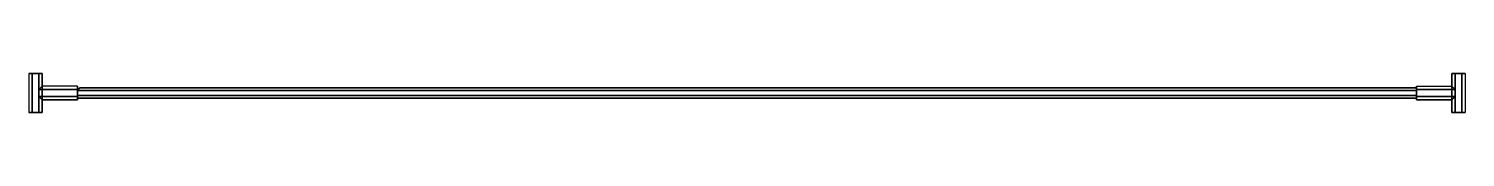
# Model space of a CAD drawing. Extents: x -555 to 553, y -17 to 13.
import ezdxf

# ---------------------------------------------------------------- set-up
doc = ezdxf.new("R2010")
doc.units = 0
doc.layers.add('BRANCO', color=6, linetype='CONTINUOUS')

msp = doc.modelspace()

# ---------------------------------------------------------------- linework, layer by layer
at = {"layer": 'BRANCO'}
for points in [[(-552.3, 13, 1), (-554.9, 13, -3.5), (-554.9, -17, -3.5), (-552.3, -17, 1)], [(-554.9, -17, -3.5), (-552.3, -17, -7.9), (-552.3, 13, -7.9), (-554.9, 13, -3.5)], [(-547.2, 13, 1), (-552.3, 13, 1), (-554.9, 13, -3.5), (-552.3, 13, -7.9)], [(-554.9, 13, -3.5), (-552.3, 13, -7.9), (-547.2, 13, -7.9), (-549.7, 13, -3.5)], [(-552.3, 13, 1), (-547.2, 13, 1), (-547.2, -17, 1), (-552.3, -17, 1)], [(-547.2, 13, -7.9), (-552.3, 13, -7.9), (-552.3, -17, -7.9), (-547.2, -17, -7.9)], [(-547.2, 13, -7.9), (-544.6, 13, -3.5), (-547.2, 13, 1), (-552.3, 13, 1)], [(-544.6, -17, -3.5), (-547.2, -17, 1), (-547.2, 13, 1), (-544.6, 13, -3.5)], [(-544.6, 13, -3.5), (-547.2, 13, -7.9), (-547.2, -17, -7.9), (-544.6, -17, -3.5)], [(542.8, -17, -3.5), (545.4, -17, 1), (545.4, 13, 1), (542.8, 13, -3.5)], [(542.8, 13, -3.5), (545.4, 13, -7.9), (545.4, -17, -7.9), (542.8, -17, -3.5)], [(550.5, 13, 1), (545.4, 13, 1), (542.8, 13, -3.5), (545.4, 13, -7.9)], [(542.8, 13, -3.5), (545.4, 13, -7.9), (550.5, 13, -7.9), (548, 13, -3.5)], [(550.5, 13, 1), (545.4, 13, 1), (545.4, -17, 1), (550.5, -17, 1)], [(545.4, 13, -7.9), (550.5, 13, -7.9), (550.5, -17, -7.9), (545.4, -17, -7.9)], [(550.5, 13, -7.9), (553.1, 13, -3.5), (550.5, 13, 1), (545.4, 13, 1)], [(550.5, 13, 1), (553.1, 13, -3.5), (553.1, -17, -3.5), (550.5, -17, 1)], [(553.1, -17, -3.5), (550.5, -17, -7.9), (550.5, 13, -7.9), (553.1, 13, -3.5)], [(-547.2, 0.6, 1), (-517.2, 0.6, 1), (-517.2, 3.2, -3.5), (-544.6, 3.2, -3.5)], [(-517.2, 0.6, -7.9), (-517.2, 3.2, -3.5), (-544.6, 3.2, -3.5), (-547.2, 0.6, -7.9)], [(-517.2, -4.6, 1), (-547.2, -4.6, 1), (-547.2, 0.6, 1), (-517.2, 0.6, 1)], [(-517.2, -4.6, -7.9), (-517.2, 0.6, -7.9), (-547.2, 0.6, -7.9), (-547.2, -4.6, -7.9)], [(-517.2, -4.6, 1), (-517.2, 0.6, 1), (-517.2, 3.2, -3.5), (-517.2, 0.6, -7.9)], [(515.6, 0), (515.6, 2, -3.5), (-515.6, 2, -3.5), (-517.2, 0, 0)], [(515.6, 2, -3.5), (515.6, 0, -6.9), (-517.2, 0, -6.9), (-515.6, 2, -3.5)], [(-517.2, -4.6, -7.9), (-517.2, -7.2, -3.5), (-517.2, -4.6, 1), (-517.2, 0.6, 1)], [(515.6, -4), (515.6, 0), (-517.2, 0, 0), (-517.2, -4, 0)], [(515.6, 0, -6.9), (515.6, -4, -6.9), (-517.2, -4, -6.9), (-517.2, 0, -6.9)], [(545.4, 0.6, 1), (515.4, 0.6, 1), (515.4, 3.2, -3.5), (542.8, 3.2, -3.5)], [(515.4, 0.6, -7.9), (515.4, 3.2, -3.5), (542.8, 3.2, -3.5), (545.4, 0.6, -7.9)], [(515.4, 0.6, -7.9), (515.4, 3.2, -3.5), (515.4, 0.6, 1), (515.4, -4.6, 1)], [(515.4, -4.6, 1), (545.4, -4.6, 1), (545.4, 0.6, 1), (515.4, 0.6, 1)], [(515.4, -4.6, -7.9), (515.4, 0.6, -7.9), (545.4, 0.6, -7.9), (545.4, -4.6, -7.9)], [(515.4, 0.6, 1), (515.4, -4.6, 1), (515.4, -7.2, -3.5), (515.4, -4.6, -7.9)], [(515.4, -7.2, -3.5), (515.4, -4.6, -7.9), (515.4, 0.6, -7.9), (515.4, -4.6, 1)], [(-517.2, -4.6, -7.9), (-517.2, -7.2, -3.5), (-544.6, -7.2, -3.5), (-547.2, -4.6, -7.9)], [(-517.2, -7.2, -3.5), (-517.2, -4.6, 1), (-547.2, -4.6, 1), (-544.6, -7.2, -3.5)], [(515.6, -6, -3.5), (515.6, -4), (-517.2, -4, 0), (-517.2, -6, -3.5)], [(515.6, -4, -6.9), (515.6, -6, -3.5), (-517.2, -6, -3.5), (-517.2, -4, -6.9)], [(515.4, -4.6, -7.9), (515.4, -7.2, -3.5), (542.8, -7.2, -3.5), (545.4, -4.6, -7.9)], [(515.4, -7.2, -3.5), (515.4, -4.6, 1), (545.4, -4.6, 1), (542.8, -7.2, -3.5)], [(-552.3, -17, -7.9), (-554.9, -17, -3.5), (-552.3, -17, 1), (-547.2, -17, 1)], [(-552.3, -17, 1), (-547.2, -17, 1), (-544.6, -17, -3.5), (-547.2, -17, -7.9)], [(-544.6, -17, -3.5), (-547.2, -17, -7.9), (-552.3, -17, -7.9), (-549.7, -17, -3.5)], [(545.4, -17, -7.9), (542.8, -17, -3.5), (545.4, -17, 1), (550.5, -17, 1)], [(545.4, -17, 1), (550.5, -17, 1), (553.1, -17, -3.5), (550.5, -17, -7.9)], [(553.1, -17, -3.5), (550.5, -17, -7.9), (545.4, -17, -7.9), (548, -17, -3.5)]]:
    msp.add_3dface(points, dxfattribs=at)

doc.saveas('drawing.dxf')
